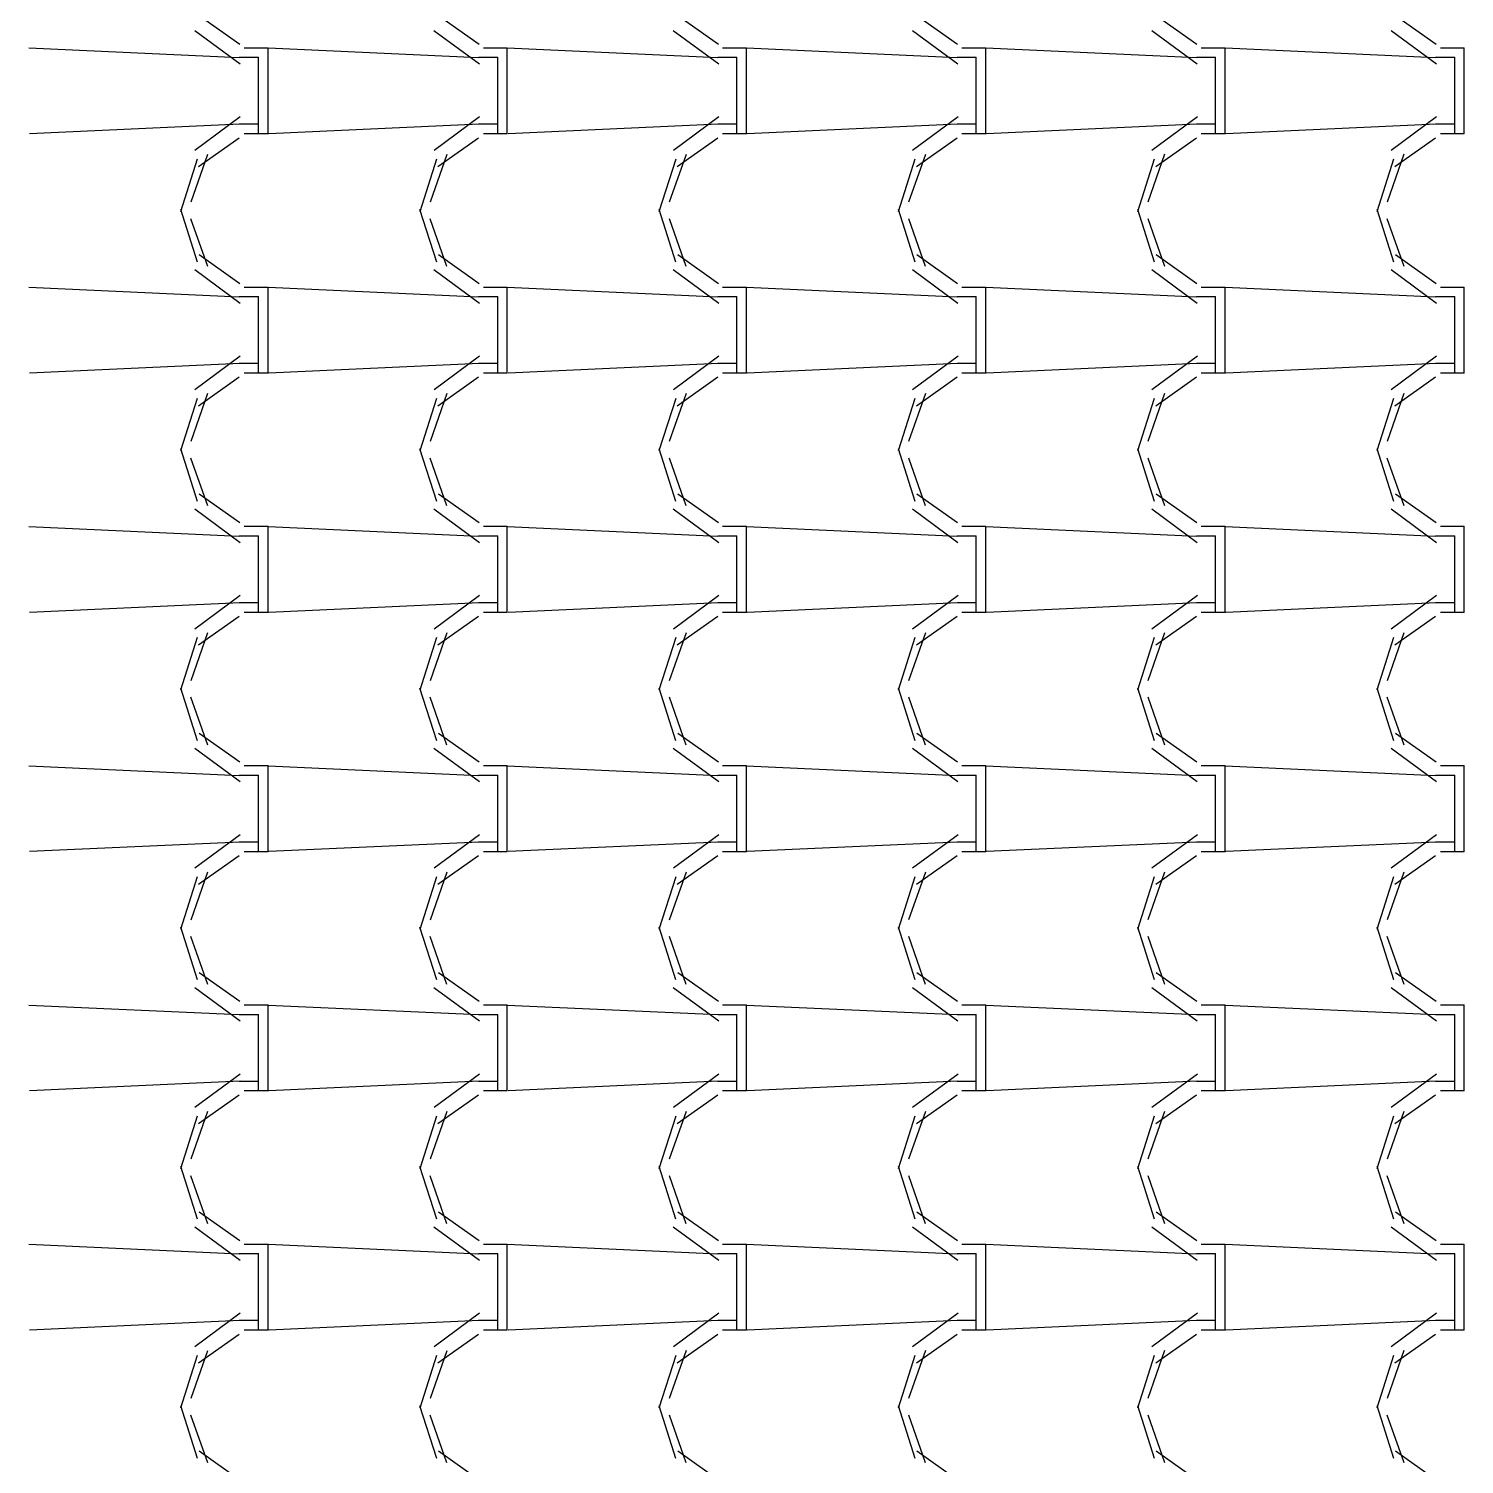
# Model space of a CAD drawing. Header units: millimetres. Extents: x -336 to -33, y -135 to 770.
# Drawn here: x -176.752 to -174.952, y 741.612 to 743.412 of the extents above; entities that cross this region are included whole.
import ezdxf

# ---------------------------------------------------------------- set-up
doc = ezdxf.new("R2010")
doc.units = ezdxf.units.MM
doc.header["$LTSCALE"] = 50
doc.header["$MEASUREMENT"] = 0
doc.layers.add('-HIDRO', color=8, linetype='CONTINUOUS')

msp = doc.modelspace()

# ---------------------------------------------------------------- linework, layer by layer
at = {"layer": '-HIDRO', "linetype": 'Continuous'}
for p, q in [((-176.538, 743.4291), (-176.487, 743.3931)), ((-176.238, 743.4291), (-176.187, 743.3931)), ((-175.938, 743.4291), (-175.887, 743.3931)), ((-175.638, 743.4291), (-175.587, 743.3931)), ((-175.338, 743.4291), (-175.287, 743.3931)), ((-175.038, 743.4291), (-174.987, 743.3931)), ((-176.5436, 743.4103), (-176.4866, 743.3683)), ((-176.2436, 743.4103), (-176.1866, 743.3683)), ((-175.9436, 743.4103), (-175.8866, 743.3683)), ((-175.6436, 743.4103), (-175.5866, 743.3683)), ((-175.3436, 743.4103), (-175.2866, 743.3683)), ((-175.0436, 743.4103), (-174.9866, 743.3683)), ((-176.4877, 743.3758), (-176.7517, 743.3878)), ((-176.4817, 743.3885), (-176.4517, 743.3885)), ((-176.4517, 743.2925), (-176.4517, 743.3885)), ((-176.1877, 743.3758), (-176.4517, 743.3878)), ((-176.1817, 743.3885), (-176.1517, 743.3885)), ((-176.1517, 743.2925), (-176.1517, 743.3885)), ((-175.8877, 743.3758), (-176.1517, 743.3878)), ((-175.8817, 743.3885), (-175.8517, 743.3885)), ((-175.8517, 743.2925), (-175.8517, 743.3885)), ((-175.5877, 743.3758), (-175.8517, 743.3878)), ((-175.5817, 743.3885), (-175.5517, 743.3885)), ((-175.5517, 743.2925), (-175.5517, 743.3885)), ((-175.2877, 743.3758), (-175.5517, 743.3878)), ((-175.2817, 743.3885), (-175.2517, 743.3885)), ((-175.2517, 743.2925), (-175.2517, 743.3885)), ((-174.9877, 743.3758), (-175.2517, 743.3878)), ((-174.9817, 743.3885), (-174.9517, 743.3885)), ((-174.9517, 743.2925), (-174.9517, 743.3885)), ((-176.4877, 743.3765), (-176.4637, 743.3765)), ((-176.4637, 743.2925), (-176.4637, 743.3765)), ((-176.1877, 743.3765), (-176.1637, 743.3765)), ((-176.1637, 743.2925), (-176.1637, 743.3765)), ((-175.8877, 743.3765), (-175.8637, 743.3765)), ((-175.8637, 743.2925), (-175.8637, 743.3765)), ((-175.5877, 743.3765), (-175.5637, 743.3765)), ((-175.5637, 743.2925), (-175.5637, 743.3765)), ((-175.2877, 743.3765), (-175.2637, 743.3765)), ((-175.2637, 743.2925), (-175.2637, 743.3765)), ((-174.9877, 743.3765), (-174.9637, 743.3765)), ((-174.9637, 743.2925), (-174.9637, 743.3765)), ((-176.4867, 743.2926), (-176.7507, 743.2806)), ((-176.4864, 743.3017), (-176.5434, 743.2597)), ((-176.4637, 743.2925), (-176.4877, 743.2925)), ((-176.4637, 743.2805), (-176.4637, 743.2925)), ((-176.4517, 743.2805), (-176.4517, 743.2925)), ((-176.1867, 743.2926), (-176.4507, 743.2806)), ((-176.1864, 743.3017), (-176.2434, 743.2597)), ((-176.1637, 743.2925), (-176.1877, 743.2925)), ((-176.1637, 743.2805), (-176.1637, 743.2925)), ((-176.1517, 743.2805), (-176.1517, 743.2925)), ((-175.8867, 743.2926), (-176.1507, 743.2806)), ((-175.8864, 743.3017), (-175.9434, 743.2597)), ((-175.8637, 743.2925), (-175.8877, 743.2925)), ((-175.8637, 743.2805), (-175.8637, 743.2925)), ((-175.8517, 743.2805), (-175.8517, 743.2925)), ((-175.5867, 743.2926), (-175.8507, 743.2806)), ((-175.5864, 743.3017), (-175.6434, 743.2597)), ((-175.5637, 743.2925), (-175.5877, 743.2925)), ((-175.5637, 743.2805), (-175.5637, 743.2925)), ((-175.5517, 743.2805), (-175.5517, 743.2925)), ((-175.2867, 743.2926), (-175.5507, 743.2806)), ((-175.2864, 743.3017), (-175.3434, 743.2597)), ((-175.2637, 743.2925), (-175.2877, 743.2925)), ((-175.2637, 743.2805), (-175.2637, 743.2925)), ((-175.2517, 743.2805), (-175.2517, 743.2925)), ((-174.9867, 743.2926), (-175.2507, 743.2806)), ((-174.9864, 743.3017), (-175.0434, 743.2597)), ((-174.9637, 743.2925), (-174.9877, 743.2925)), ((-174.9637, 743.2805), (-174.9637, 743.2925)), ((-174.9517, 743.2805), (-174.9517, 743.2925)), ((-176.4877, 743.2753), (-176.5387, 743.2393)), ((-176.4517, 743.2805), (-176.4817, 743.2805)), ((-176.1877, 743.2753), (-176.2387, 743.2393)), ((-176.1517, 743.2805), (-176.1817, 743.2805)), ((-175.8877, 743.2753), (-175.9387, 743.2393)), ((-175.8517, 743.2805), (-175.8817, 743.2805)), ((-175.5877, 743.2753), (-175.6387, 743.2393)), ((-175.5517, 743.2805), (-175.5817, 743.2805)), ((-175.2877, 743.2753), (-175.3387, 743.2393)), ((-175.2517, 743.2805), (-175.2817, 743.2805)), ((-174.9877, 743.2753), (-175.0387, 743.2393)), ((-174.9517, 743.2805), (-174.9817, 743.2805)), ((-176.5275, 743.2548), (-176.5485, 743.1948)), ((-176.2275, 743.2548), (-176.2485, 743.1948)), ((-175.9275, 743.2548), (-175.9485, 743.1948)), ((-175.6275, 743.2548), (-175.6485, 743.1948)), ((-175.3275, 743.2549), (-175.3485, 743.1949)), ((-175.0275, 743.2549), (-175.0485, 743.1949)), ((-176.5405, 743.2489), (-176.5615, 743.1829)), ((-176.2405, 743.2489), (-176.2615, 743.1829)), ((-175.9405, 743.2489), (-175.9615, 743.1829)), ((-175.6405, 743.2489), (-175.6615, 743.1829)), ((-175.3405, 743.2489), (-175.3615, 743.1829)), ((-175.0405, 743.2489), (-175.0615, 743.1829)), ((-176.5616, 743.1861), (-176.5406, 743.1201)), ((-176.2616, 743.1861), (-176.2406, 743.1201)), ((-175.9616, 743.1861), (-175.9406, 743.1201)), ((-175.6616, 743.1861), (-175.6406, 743.1201)), ((-175.3616, 743.1861), (-175.3406, 743.1201)), ((-175.0616, 743.1861), (-175.0406, 743.1201)), ((-176.5487, 743.1745), (-176.5277, 743.1145)), ((-176.2487, 743.1745), (-176.2277, 743.1145)), ((-175.9487, 743.1745), (-175.9277, 743.1145)), ((-175.6487, 743.1745), (-175.6277, 743.1145)), ((-175.3487, 743.1745), (-175.3277, 743.1145)), ((-175.0487, 743.1745), (-175.0277, 743.1145)), ((-176.538, 743.1291), (-176.487, 743.0931)), ((-176.238, 743.1291), (-176.187, 743.0931)), ((-175.938, 743.1291), (-175.887, 743.0931)), ((-175.638, 743.1291), (-175.587, 743.0931)), ((-175.338, 743.1291), (-175.287, 743.0931)), ((-175.038, 743.1291), (-174.987, 743.0931)), ((-176.5436, 743.1103), (-176.4866, 743.0683)), ((-176.2436, 743.1103), (-176.1866, 743.0683)), ((-175.9436, 743.1103), (-175.8866, 743.0683)), ((-175.6436, 743.1103), (-175.5866, 743.0683)), ((-175.3436, 743.1103), (-175.2866, 743.0683)), ((-175.0436, 743.1103), (-174.9866, 743.0683)), ((-176.4877, 743.0758), (-176.7517, 743.0878)), ((-176.4877, 743.0765), (-176.4637, 743.0765)), ((-176.4817, 743.0885), (-176.4517, 743.0885)), ((-176.4637, 742.9925), (-176.4637, 743.0765)), ((-176.4517, 742.9925), (-176.4517, 743.0885)), ((-176.1877, 743.0758), (-176.4517, 743.0878)), ((-176.1877, 743.0765), (-176.1637, 743.0765)), ((-176.1817, 743.0885), (-176.1517, 743.0885)), ((-176.1637, 742.9925), (-176.1637, 743.0765)), ((-176.1517, 742.9925), (-176.1517, 743.0885)), ((-175.8877, 743.0758), (-176.1517, 743.0878)), ((-175.8877, 743.0765), (-175.8637, 743.0765)), ((-175.8817, 743.0885), (-175.8517, 743.0885)), ((-175.8637, 742.9925), (-175.8637, 743.0765)), ((-175.8517, 742.9925), (-175.8517, 743.0885)), ((-175.5877, 743.0758), (-175.8517, 743.0878)), ((-175.5877, 743.0765), (-175.5637, 743.0765)), ((-175.5817, 743.0885), (-175.5517, 743.0885)), ((-175.5637, 742.9925), (-175.5637, 743.0765)), ((-175.5517, 742.9925), (-175.5517, 743.0885)), ((-175.2877, 743.0758), (-175.5517, 743.0878)), ((-175.2877, 743.0765), (-175.2637, 743.0765)), ((-175.2817, 743.0885), (-175.2517, 743.0885)), ((-175.2637, 742.9925), (-175.2637, 743.0765)), ((-175.2517, 742.9925), (-175.2517, 743.0885)), ((-174.9877, 743.0758), (-175.2517, 743.0878)), ((-174.9877, 743.0765), (-174.9637, 743.0765)), ((-174.9817, 743.0885), (-174.9517, 743.0885)), ((-174.9637, 742.9925), (-174.9637, 743.0765)), ((-174.9517, 742.9925), (-174.9517, 743.0885)), ((-176.4864, 743.0017), (-176.5434, 742.9597)), ((-176.1864, 743.0017), (-176.2434, 742.9597)), ((-175.8864, 743.0017), (-175.9434, 742.9597)), ((-175.5864, 743.0017), (-175.6434, 742.9597)), ((-175.2864, 743.0017), (-175.3434, 742.9597)), ((-174.9864, 743.0017), (-175.0434, 742.9597)), ((-176.4867, 742.9926), (-176.7507, 742.9806)), ((-176.4637, 742.9925), (-176.4877, 742.9925)), ((-176.4637, 742.9805), (-176.4637, 742.9925)), ((-176.4517, 742.9805), (-176.4517, 742.9925)), ((-176.1867, 742.9926), (-176.4507, 742.9806)), ((-176.1637, 742.9925), (-176.1877, 742.9925)), ((-176.1637, 742.9805), (-176.1637, 742.9925)), ((-176.1517, 742.9805), (-176.1517, 742.9925)), ((-175.8867, 742.9926), (-176.1507, 742.9806)), ((-175.8637, 742.9925), (-175.8877, 742.9925)), ((-175.8637, 742.9805), (-175.8637, 742.9925)), ((-175.8517, 742.9805), (-175.8517, 742.9925)), ((-175.5867, 742.9926), (-175.8507, 742.9806)), ((-175.5637, 742.9925), (-175.5877, 742.9925)), ((-175.5637, 742.9805), (-175.5637, 742.9925)), ((-175.5517, 742.9805), (-175.5517, 742.9925)), ((-175.2867, 742.9926), (-175.5507, 742.9806)), ((-175.2637, 742.9925), (-175.2877, 742.9925)), ((-175.2637, 742.9805), (-175.2637, 742.9925)), ((-175.2517, 742.9805), (-175.2517, 742.9925)), ((-174.9867, 742.9926), (-175.2507, 742.9806)), ((-174.9637, 742.9925), (-174.9877, 742.9925)), ((-174.9637, 742.9805), (-174.9637, 742.9925)), ((-174.9517, 742.9805), (-174.9517, 742.9925)), ((-176.4877, 742.9753), (-176.5387, 742.9393)), ((-176.4517, 742.9805), (-176.4817, 742.9805)), ((-176.1877, 742.9753), (-176.2387, 742.9393)), ((-176.1517, 742.9805), (-176.1817, 742.9805)), ((-175.8877, 742.9753), (-175.9387, 742.9393)), ((-175.8517, 742.9805), (-175.8817, 742.9805)), ((-175.5877, 742.9753), (-175.6387, 742.9393)), ((-175.5517, 742.9805), (-175.5817, 742.9805)), ((-175.2877, 742.9753), (-175.3387, 742.9393)), ((-175.2517, 742.9805), (-175.2817, 742.9805)), ((-174.9877, 742.9753), (-175.0387, 742.9393)), ((-174.9517, 742.9805), (-174.9817, 742.9805)), ((-176.5405, 742.9489), (-176.5615, 742.8829)), ((-176.5275, 742.9548), (-176.5485, 742.8948)), ((-176.2405, 742.9489), (-176.2615, 742.8829)), ((-176.2275, 742.9548), (-176.2485, 742.8948)), ((-175.9405, 742.9489), (-175.9615, 742.8829)), ((-175.9275, 742.9548), (-175.9485, 742.8948)), ((-175.6405, 742.9489), (-175.6615, 742.8829)), ((-175.6275, 742.9548), (-175.6485, 742.8948)), ((-175.3405, 742.9489), (-175.3615, 742.8829)), ((-175.3275, 742.9549), (-175.3485, 742.8949)), ((-175.0405, 742.9489), (-175.0615, 742.8829)), ((-175.0275, 742.9549), (-175.0485, 742.8949)), ((-176.5616, 742.8861), (-176.5406, 742.8201)), ((-176.5487, 742.8745), (-176.5277, 742.8145)), ((-176.2616, 742.8861), (-176.2406, 742.8201)), ((-176.2487, 742.8745), (-176.2277, 742.8145)), ((-175.9616, 742.8861), (-175.9406, 742.8201)), ((-175.9487, 742.8745), (-175.9277, 742.8145)), ((-175.6616, 742.8861), (-175.6406, 742.8201)), ((-175.6487, 742.8745), (-175.6277, 742.8145)), ((-175.3616, 742.8861), (-175.3406, 742.8201)), ((-175.3487, 742.8745), (-175.3277, 742.8145)), ((-175.0616, 742.8861), (-175.0406, 742.8201)), ((-175.0487, 742.8745), (-175.0277, 742.8145)), ((-176.538, 742.8291), (-176.487, 742.7931)), ((-176.238, 742.8291), (-176.187, 742.7931)), ((-175.938, 742.8291), (-175.887, 742.7931)), ((-175.638, 742.8291), (-175.587, 742.7931)), ((-175.338, 742.8291), (-175.287, 742.7931)), ((-175.038, 742.8291), (-174.987, 742.7931)), ((-176.5436, 742.8103), (-176.4866, 742.7683)), ((-176.2436, 742.8103), (-176.1866, 742.7683)), ((-175.9436, 742.8103), (-175.8866, 742.7683)), ((-175.6436, 742.8103), (-175.5866, 742.7683)), ((-175.3436, 742.8103), (-175.2866, 742.7683)), ((-175.0436, 742.8103), (-174.9866, 742.7683)), ((-176.4877, 742.7758), (-176.7517, 742.7878)), ((-176.4817, 742.7885), (-176.4517, 742.7885)), ((-176.4517, 742.6925), (-176.4517, 742.7885)), ((-176.1877, 742.7758), (-176.4517, 742.7878)), ((-176.1817, 742.7885), (-176.1517, 742.7885)), ((-176.1517, 742.6925), (-176.1517, 742.7885)), ((-175.8877, 742.7758), (-176.1517, 742.7878)), ((-175.8817, 742.7885), (-175.8517, 742.7885)), ((-175.8517, 742.6925), (-175.8517, 742.7885)), ((-175.5877, 742.7758), (-175.8517, 742.7878)), ((-175.5817, 742.7885), (-175.5517, 742.7885)), ((-175.5517, 742.6925), (-175.5517, 742.7885)), ((-175.2877, 742.7758), (-175.5517, 742.7878)), ((-175.2817, 742.7885), (-175.2517, 742.7885)), ((-175.2517, 742.6925), (-175.2517, 742.7885)), ((-174.9877, 742.7758), (-175.2517, 742.7878)), ((-174.9817, 742.7885), (-174.9517, 742.7885)), ((-174.9517, 742.6925), (-174.9517, 742.7885)), ((-176.4877, 742.7765), (-176.4637, 742.7765)), ((-176.4637, 742.6925), (-176.4637, 742.7765)), ((-176.1877, 742.7765), (-176.1637, 742.7765)), ((-176.1637, 742.6925), (-176.1637, 742.7765)), ((-175.8877, 742.7765), (-175.8637, 742.7765)), ((-175.8637, 742.6925), (-175.8637, 742.7765)), ((-175.5877, 742.7765), (-175.5637, 742.7765)), ((-175.5637, 742.6925), (-175.5637, 742.7765)), ((-175.2877, 742.7765), (-175.2637, 742.7765)), ((-175.2637, 742.6925), (-175.2637, 742.7765)), ((-174.9877, 742.7765), (-174.9637, 742.7765)), ((-174.9637, 742.6925), (-174.9637, 742.7765)), ((-176.4864, 742.7017), (-176.5434, 742.6597)), ((-176.1864, 742.7017), (-176.2434, 742.6597)), ((-175.8864, 742.7017), (-175.9434, 742.6597)), ((-175.5864, 742.7017), (-175.6434, 742.6597)), ((-175.2864, 742.7017), (-175.3434, 742.6597)), ((-174.9864, 742.7017), (-175.0434, 742.6597)), ((-176.4867, 742.6926), (-176.7507, 742.6806)), ((-176.4637, 742.6925), (-176.4877, 742.6925)), ((-176.4517, 742.6805), (-176.4817, 742.6805)), ((-176.4637, 742.6805), (-176.4637, 742.6925)), ((-176.4517, 742.6805), (-176.4517, 742.6925)), ((-176.1867, 742.6926), (-176.4507, 742.6806)), ((-176.1637, 742.6925), (-176.1877, 742.6925)), ((-176.1517, 742.6805), (-176.1817, 742.6805)), ((-176.1637, 742.6805), (-176.1637, 742.6925)), ((-176.1517, 742.6805), (-176.1517, 742.6925)), ((-175.8867, 742.6926), (-176.1507, 742.6806)), ((-175.8637, 742.6925), (-175.8877, 742.6925)), ((-175.8517, 742.6805), (-175.8817, 742.6805)), ((-175.8637, 742.6805), (-175.8637, 742.6925)), ((-175.8517, 742.6805), (-175.8517, 742.6925)), ((-175.5867, 742.6926), (-175.8507, 742.6806)), ((-175.5637, 742.6925), (-175.5877, 742.6925)), ((-175.5517, 742.6805), (-175.5817, 742.6805)), ((-175.5637, 742.6805), (-175.5637, 742.6925)), ((-175.5517, 742.6805), (-175.5517, 742.6925)), ((-175.2867, 742.6926), (-175.5507, 742.6806)), ((-175.2637, 742.6925), (-175.2877, 742.6925)), ((-175.2517, 742.6805), (-175.2817, 742.6805)), ((-175.2637, 742.6805), (-175.2637, 742.6925)), ((-175.2517, 742.6805), (-175.2517, 742.6925)), ((-174.9867, 742.6926), (-175.2507, 742.6806)), ((-174.9637, 742.6925), (-174.9877, 742.6925)), ((-174.9517, 742.6805), (-174.9817, 742.6805)), ((-174.9637, 742.6805), (-174.9637, 742.6925)), ((-174.9517, 742.6805), (-174.9517, 742.6925)), ((-176.4877, 742.6753), (-176.5387, 742.6393)), ((-176.1877, 742.6753), (-176.2387, 742.6393)), ((-175.8877, 742.6753), (-175.9387, 742.6393)), ((-175.5877, 742.6753), (-175.6387, 742.6393)), ((-175.2877, 742.6753), (-175.3387, 742.6393)), ((-174.9877, 742.6753), (-175.0387, 742.6393)), ((-176.5405, 742.6489), (-176.5615, 742.5829)), ((-176.5275, 742.6548), (-176.5485, 742.5948)), ((-176.2405, 742.6489), (-176.2615, 742.5829)), ((-176.2275, 742.6548), (-176.2485, 742.5948)), ((-175.9405, 742.6489), (-175.9615, 742.5829)), ((-175.9275, 742.6548), (-175.9485, 742.5948)), ((-175.6405, 742.6489), (-175.6615, 742.5829)), ((-175.6275, 742.6549), (-175.6485, 742.5949)), ((-175.3405, 742.6489), (-175.3615, 742.5829)), ((-175.3275, 742.6549), (-175.3485, 742.5949)), ((-175.0405, 742.6489), (-175.0615, 742.5829)), ((-175.0275, 742.6549), (-175.0485, 742.5949)), ((-176.5616, 742.5861), (-176.5406, 742.5201)), ((-176.2616, 742.5861), (-176.2406, 742.5201)), ((-175.9616, 742.5861), (-175.9406, 742.5201)), ((-175.6616, 742.5861), (-175.6406, 742.5201)), ((-175.3616, 742.5861), (-175.3406, 742.5201)), ((-175.0616, 742.5861), (-175.0406, 742.5201)), ((-176.5487, 742.5745), (-176.5277, 742.5145)), ((-176.2487, 742.5745), (-176.2277, 742.5145)), ((-175.9487, 742.5745), (-175.9277, 742.5145)), ((-175.6487, 742.5745), (-175.6277, 742.5145)), ((-175.3487, 742.5745), (-175.3277, 742.5145)), ((-175.0487, 742.5745), (-175.0277, 742.5145)), ((-176.538, 742.5291), (-176.487, 742.4931)), ((-176.238, 742.5291), (-176.187, 742.4931)), ((-175.938, 742.5291), (-175.887, 742.4931)), ((-175.638, 742.5291), (-175.587, 742.4931)), ((-175.338, 742.5291), (-175.287, 742.4931)), ((-175.038, 742.5291), (-174.987, 742.4931)), ((-176.5436, 742.5103), (-176.4866, 742.4683)), ((-176.2436, 742.5103), (-176.1866, 742.4683)), ((-175.9436, 742.5103), (-175.8866, 742.4683)), ((-175.6436, 742.5103), (-175.5866, 742.4683)), ((-175.3436, 742.5103), (-175.2866, 742.4683)), ((-175.0436, 742.5103), (-174.9866, 742.4683)), ((-176.4877, 742.4758), (-176.7517, 742.4878)), ((-176.4817, 742.4885), (-176.4517, 742.4885)), ((-176.4517, 742.3925), (-176.4517, 742.4885)), ((-176.1877, 742.4758), (-176.4517, 742.4878)), ((-176.1817, 742.4885), (-176.1517, 742.4885)), ((-176.1517, 742.3925), (-176.1517, 742.4885)), ((-175.8877, 742.4758), (-176.1517, 742.4878)), ((-175.8817, 742.4885), (-175.8517, 742.4885)), ((-175.8517, 742.3925), (-175.8517, 742.4885)), ((-175.5877, 742.4758), (-175.8517, 742.4878)), ((-175.5817, 742.4885), (-175.5517, 742.4885)), ((-175.5517, 742.3925), (-175.5517, 742.4885)), ((-175.2877, 742.4758), (-175.5517, 742.4878)), ((-175.2817, 742.4885), (-175.2517, 742.4885)), ((-175.2517, 742.3925), (-175.2517, 742.4885)), ((-174.9877, 742.4758), (-175.2517, 742.4878)), ((-174.9817, 742.4885), (-174.9517, 742.4885)), ((-174.9517, 742.3925), (-174.9517, 742.4885)), ((-176.4877, 742.4765), (-176.4637, 742.4765)), ((-176.4637, 742.3925), (-176.4637, 742.4765)), ((-176.1877, 742.4765), (-176.1637, 742.4765)), ((-176.1637, 742.3925), (-176.1637, 742.4765)), ((-175.8877, 742.4765), (-175.8637, 742.4765)), ((-175.8637, 742.3925), (-175.8637, 742.4765)), ((-175.5877, 742.4765), (-175.5637, 742.4765)), ((-175.5637, 742.3925), (-175.5637, 742.4765)), ((-175.2877, 742.4765), (-175.2637, 742.4765)), ((-175.2637, 742.3925), (-175.2637, 742.4765)), ((-174.9877, 742.4765), (-174.9637, 742.4765)), ((-174.9637, 742.3925), (-174.9637, 742.4765)), ((-176.4867, 742.3926), (-176.7507, 742.3806)), ((-176.4864, 742.4017), (-176.5434, 742.3597)), ((-176.4637, 742.3925), (-176.4877, 742.3925)), ((-176.4637, 742.3805), (-176.4637, 742.3925)), ((-176.4517, 742.3805), (-176.4517, 742.3925)), ((-176.1867, 742.3926), (-176.4507, 742.3806)), ((-176.1864, 742.4017), (-176.2434, 742.3597)), ((-176.1637, 742.3925), (-176.1877, 742.3925)), ((-176.1637, 742.3805), (-176.1637, 742.3925)), ((-176.1517, 742.3805), (-176.1517, 742.3925)), ((-175.8867, 742.3926), (-176.1507, 742.3806)), ((-175.8864, 742.4017), (-175.9434, 742.3597)), ((-175.8637, 742.3925), (-175.8877, 742.3925)), ((-175.8637, 742.3805), (-175.8637, 742.3925)), ((-175.8517, 742.3805), (-175.8517, 742.3925)), ((-175.5867, 742.3926), (-175.8507, 742.3806)), ((-175.5864, 742.4017), (-175.6434, 742.3597)), ((-175.5637, 742.3925), (-175.5877, 742.3925)), ((-175.5637, 742.3805), (-175.5637, 742.3925)), ((-175.5517, 742.3805), (-175.5517, 742.3925)), ((-175.2867, 742.3926), (-175.5507, 742.3806)), ((-175.2864, 742.4017), (-175.3434, 742.3597)), ((-175.2637, 742.3925), (-175.2877, 742.3925)), ((-175.2637, 742.3805), (-175.2637, 742.3925)), ((-175.2517, 742.3805), (-175.2517, 742.3925)), ((-174.9867, 742.3926), (-175.2507, 742.3806)), ((-174.9864, 742.4017), (-175.0434, 742.3597)), ((-174.9637, 742.3925), (-174.9877, 742.3925)), ((-174.9637, 742.3805), (-174.9637, 742.3925)), ((-174.9517, 742.3805), (-174.9517, 742.3925)), ((-176.4877, 742.3753), (-176.5387, 742.3393)), ((-176.4517, 742.3805), (-176.4817, 742.3805)), ((-176.1877, 742.3753), (-176.2387, 742.3393)), ((-176.1517, 742.3805), (-176.1817, 742.3805)), ((-175.8877, 742.3753), (-175.9387, 742.3393)), ((-175.8517, 742.3805), (-175.8817, 742.3805)), ((-175.5877, 742.3753), (-175.6387, 742.3393)), ((-175.5517, 742.3805), (-175.5817, 742.3805)), ((-175.2877, 742.3753), (-175.3387, 742.3393)), ((-175.2517, 742.3805), (-175.2817, 742.3805)), ((-174.9877, 742.3753), (-175.0387, 742.3393)), ((-174.9517, 742.3805), (-174.9817, 742.3805)), ((-176.5275, 742.3548), (-176.5485, 742.2948)), ((-176.2275, 742.3548), (-176.2485, 742.2948)), ((-175.9275, 742.3548), (-175.9485, 742.2948)), ((-175.6275, 742.3549), (-175.6485, 742.2949)), ((-175.3275, 742.3549), (-175.3485, 742.2949)), ((-175.0275, 742.3549), (-175.0485, 742.2949)), ((-176.5405, 742.3489), (-176.5615, 742.2829)), ((-176.2405, 742.3489), (-176.2615, 742.2829)), ((-175.9405, 742.3489), (-175.9615, 742.2829)), ((-175.6405, 742.3489), (-175.6615, 742.2829)), ((-175.3405, 742.3489), (-175.3615, 742.2829)), ((-175.0405, 742.3489), (-175.0615, 742.2829)), ((-176.5616, 742.2861), (-176.5406, 742.2201)), ((-176.2616, 742.2861), (-176.2406, 742.2201)), ((-175.9616, 742.2861), (-175.9406, 742.2201)), ((-175.6616, 742.2861), (-175.6406, 742.2201)), ((-175.3616, 742.2861), (-175.3406, 742.2201)), ((-175.0616, 742.2861), (-175.0406, 742.2201)), ((-176.5487, 742.2745), (-176.5277, 742.2145)), ((-176.2487, 742.2745), (-176.2277, 742.2145)), ((-175.9487, 742.2745), (-175.9277, 742.2145)), ((-175.6487, 742.2745), (-175.6277, 742.2145)), ((-175.3487, 742.2745), (-175.3277, 742.2145)), ((-175.0487, 742.2745), (-175.0277, 742.2145)), ((-176.538, 742.2291), (-176.487, 742.1931)), ((-176.238, 742.2291), (-176.187, 742.1931)), ((-175.938, 742.2291), (-175.887, 742.1931)), ((-175.638, 742.2291), (-175.587, 742.1931)), ((-175.338, 742.2291), (-175.287, 742.1931)), ((-175.038, 742.2291), (-174.987, 742.1931)), ((-176.5436, 742.2103), (-176.4866, 742.1683)), ((-176.2436, 742.2103), (-176.1866, 742.1683)), ((-175.9436, 742.2103), (-175.8866, 742.1683)), ((-175.6436, 742.2103), (-175.5866, 742.1683)), ((-175.3436, 742.2103), (-175.2866, 742.1683)), ((-175.0436, 742.2103), (-174.9866, 742.1683)), ((-176.4877, 742.1758), (-176.7517, 742.1878)), ((-176.4877, 742.1765), (-176.4637, 742.1765)), ((-176.4817, 742.1885), (-176.4517, 742.1885)), ((-176.4637, 742.0925), (-176.4637, 742.1765)), ((-176.4517, 742.0925), (-176.4517, 742.1885)), ((-176.1877, 742.1758), (-176.4517, 742.1878)), ((-176.1877, 742.1765), (-176.1637, 742.1765)), ((-176.1817, 742.1885), (-176.1517, 742.1885)), ((-176.1637, 742.0925), (-176.1637, 742.1765)), ((-176.1517, 742.0925), (-176.1517, 742.1885)), ((-175.8877, 742.1758), (-176.1517, 742.1878)), ((-175.8877, 742.1765), (-175.8637, 742.1765)), ((-175.8817, 742.1885), (-175.8517, 742.1885)), ((-175.8637, 742.0925), (-175.8637, 742.1765)), ((-175.8517, 742.0925), (-175.8517, 742.1885)), ((-175.5877, 742.1758), (-175.8517, 742.1878)), ((-175.5877, 742.1765), (-175.5637, 742.1765)), ((-175.5817, 742.1885), (-175.5517, 742.1885)), ((-175.5637, 742.0925), (-175.5637, 742.1765)), ((-175.5517, 742.0925), (-175.5517, 742.1885)), ((-175.2877, 742.1758), (-175.5517, 742.1878)), ((-175.2877, 742.1765), (-175.2637, 742.1765)), ((-175.2817, 742.1885), (-175.2517, 742.1885)), ((-175.2637, 742.0925), (-175.2637, 742.1765)), ((-175.2517, 742.0925), (-175.2517, 742.1885)), ((-174.9877, 742.1758), (-175.2517, 742.1878)), ((-174.9877, 742.1765), (-174.9637, 742.1765)), ((-174.9817, 742.1885), (-174.9517, 742.1885)), ((-174.9637, 742.0925), (-174.9637, 742.1765)), ((-174.9517, 742.0925), (-174.9517, 742.1885)), ((-176.4864, 742.1017), (-176.5434, 742.0597)), ((-176.1864, 742.1017), (-176.2434, 742.0597)), ((-175.8864, 742.1017), (-175.9434, 742.0597)), ((-175.5864, 742.1017), (-175.6434, 742.0597)), ((-175.2864, 742.1017), (-175.3434, 742.0597)), ((-174.9864, 742.1017), (-175.0434, 742.0597)), ((-176.4867, 742.0926), (-176.7507, 742.0806)), ((-176.4637, 742.0925), (-176.4877, 742.0925)), ((-176.4637, 742.0805), (-176.4637, 742.0925)), ((-176.4517, 742.0805), (-176.4517, 742.0925)), ((-176.1867, 742.0926), (-176.4507, 742.0806)), ((-176.1637, 742.0925), (-176.1877, 742.0925)), ((-176.1637, 742.0805), (-176.1637, 742.0925)), ((-176.1517, 742.0805), (-176.1517, 742.0925)), ((-175.8867, 742.0926), (-176.1507, 742.0806)), ((-175.8637, 742.0925), (-175.8877, 742.0925)), ((-175.8637, 742.0805), (-175.8637, 742.0925)), ((-175.8517, 742.0805), (-175.8517, 742.0925)), ((-175.5867, 742.0926), (-175.8507, 742.0806)), ((-175.5637, 742.0925), (-175.5877, 742.0925)), ((-175.5637, 742.0805), (-175.5637, 742.0925)), ((-175.5517, 742.0805), (-175.5517, 742.0925)), ((-175.2867, 742.0926), (-175.5507, 742.0806)), ((-175.2637, 742.0925), (-175.2877, 742.0925)), ((-175.2637, 742.0805), (-175.2637, 742.0925)), ((-175.2517, 742.0805), (-175.2517, 742.0925)), ((-174.9867, 742.0926), (-175.2507, 742.0806)), ((-174.9637, 742.0925), (-174.9877, 742.0925)), ((-174.9637, 742.0805), (-174.9637, 742.0925)), ((-174.9517, 742.0805), (-174.9517, 742.0925)), ((-176.4877, 742.0753), (-176.5387, 742.0393)), ((-176.4517, 742.0805), (-176.4817, 742.0805)), ((-176.1877, 742.0753), (-176.2387, 742.0393)), ((-176.1517, 742.0805), (-176.1817, 742.0805)), ((-175.8877, 742.0753), (-175.9387, 742.0393)), ((-175.8517, 742.0805), (-175.8817, 742.0805)), ((-175.5877, 742.0753), (-175.6387, 742.0393)), ((-175.5517, 742.0805), (-175.5817, 742.0805)), ((-175.2877, 742.0753), (-175.3387, 742.0393)), ((-175.2517, 742.0805), (-175.2817, 742.0805)), ((-174.9877, 742.0753), (-175.0387, 742.0393)), ((-174.9517, 742.0805), (-174.9817, 742.0805)), ((-176.5405, 742.0489), (-176.5615, 741.9829)), ((-176.5275, 742.0548), (-176.5485, 741.9948)), ((-176.2405, 742.0489), (-176.2615, 741.9829)), ((-176.2275, 742.0548), (-176.2485, 741.9948)), ((-175.9405, 742.0489), (-175.9615, 741.9829)), ((-175.9275, 742.0548), (-175.9485, 741.9948)), ((-175.6405, 742.0489), (-175.6615, 741.9829)), ((-175.6275, 742.0549), (-175.6485, 741.9949)), ((-175.3405, 742.0489), (-175.3615, 741.9829)), ((-175.3275, 742.0549), (-175.3485, 741.9949)), ((-175.0405, 742.0489), (-175.0615, 741.9829)), ((-175.0275, 742.0549), (-175.0485, 741.9949)), ((-176.5616, 741.9861), (-176.5406, 741.9201)), ((-176.5487, 741.9745), (-176.5277, 741.9145)), ((-176.2616, 741.9861), (-176.2406, 741.9201)), ((-176.2487, 741.9745), (-176.2277, 741.9145)), ((-175.9616, 741.9861), (-175.9406, 741.9201)), ((-175.9487, 741.9745), (-175.9277, 741.9145)), ((-175.6616, 741.9861), (-175.6406, 741.9201)), ((-175.6487, 741.9745), (-175.6277, 741.9145)), ((-175.3616, 741.9861), (-175.3406, 741.9201)), ((-175.3487, 741.9745), (-175.3277, 741.9145)), ((-175.0616, 741.9861), (-175.0406, 741.9201)), ((-175.0487, 741.9745), (-175.0277, 741.9145)), ((-176.538, 741.9291), (-176.487, 741.8931)), ((-176.238, 741.9291), (-176.187, 741.8931)), ((-175.938, 741.9291), (-175.887, 741.8931)), ((-175.638, 741.9291), (-175.587, 741.8931)), ((-175.338, 741.9291), (-175.287, 741.8931)), ((-175.038, 741.9291), (-174.987, 741.8931)), ((-176.5436, 741.9103), (-176.4866, 741.8683)), ((-176.2436, 741.9103), (-176.1866, 741.8683)), ((-175.9436, 741.9103), (-175.8866, 741.8683)), ((-175.6436, 741.9103), (-175.5866, 741.8683)), ((-175.3436, 741.9103), (-175.2866, 741.8683)), ((-175.0436, 741.9103), (-174.9866, 741.8683)), ((-176.4877, 741.8758), (-176.7517, 741.8878)), ((-176.4817, 741.8885), (-176.4517, 741.8885)), ((-176.4517, 741.7925), (-176.4517, 741.8885)), ((-176.1877, 741.8758), (-176.4517, 741.8878)), ((-176.1817, 741.8885), (-176.1517, 741.8885)), ((-176.1517, 741.7925), (-176.1517, 741.8885)), ((-175.8877, 741.8758), (-176.1517, 741.8878)), ((-175.8817, 741.8885), (-175.8517, 741.8885)), ((-175.8517, 741.7925), (-175.8517, 741.8885)), ((-175.5877, 741.8758), (-175.8517, 741.8878)), ((-175.5817, 741.8885), (-175.5517, 741.8885)), ((-175.5517, 741.7925), (-175.5517, 741.8885)), ((-175.2877, 741.8758), (-175.5517, 741.8878)), ((-175.2817, 741.8885), (-175.2517, 741.8885)), ((-175.2517, 741.7925), (-175.2517, 741.8885)), ((-174.9877, 741.8758), (-175.2517, 741.8878)), ((-174.9817, 741.8885), (-174.9517, 741.8885)), ((-174.9517, 741.7925), (-174.9517, 741.8885)), ((-176.4877, 741.8765), (-176.4637, 741.8765)), ((-176.4637, 741.7925), (-176.4637, 741.8765)), ((-176.1877, 741.8765), (-176.1637, 741.8765)), ((-176.1637, 741.7925), (-176.1637, 741.8765)), ((-175.8877, 741.8765), (-175.8637, 741.8765)), ((-175.8637, 741.7925), (-175.8637, 741.8765)), ((-175.5877, 741.8765), (-175.5637, 741.8765)), ((-175.5637, 741.7925), (-175.5637, 741.8765)), ((-175.2877, 741.8765), (-175.2637, 741.8765)), ((-175.2637, 741.7925), (-175.2637, 741.8765)), ((-174.9877, 741.8765), (-174.9637, 741.8765)), ((-174.9637, 741.7925), (-174.9637, 741.8765)), ((-176.4864, 741.8017), (-176.5434, 741.7597)), ((-176.1864, 741.8017), (-176.2434, 741.7597)), ((-175.8864, 741.8017), (-175.9434, 741.7597)), ((-175.5864, 741.8017), (-175.6434, 741.7597)), ((-175.2864, 741.8017), (-175.3434, 741.7597)), ((-174.9864, 741.8017), (-175.0434, 741.7597)), ((-176.4867, 741.7926), (-176.7507, 741.7806)), ((-176.4637, 741.7925), (-176.4877, 741.7925)), ((-176.4517, 741.7805), (-176.4817, 741.7805)), ((-176.4637, 741.7805), (-176.4637, 741.7925)), ((-176.4517, 741.7805), (-176.4517, 741.7925)), ((-176.1867, 741.7926), (-176.4507, 741.7806)), ((-176.1637, 741.7925), (-176.1877, 741.7925)), ((-176.1517, 741.7805), (-176.1817, 741.7805)), ((-176.1637, 741.7805), (-176.1637, 741.7925)), ((-176.1517, 741.7805), (-176.1517, 741.7925)), ((-175.8867, 741.7926), (-176.1507, 741.7806)), ((-175.8637, 741.7925), (-175.8877, 741.7925)), ((-175.8517, 741.7805), (-175.8817, 741.7805)), ((-175.8637, 741.7805), (-175.8637, 741.7925)), ((-175.8517, 741.7805), (-175.8517, 741.7925)), ((-175.5867, 741.7926), (-175.8507, 741.7806)), ((-175.5637, 741.7925), (-175.5877, 741.7925)), ((-175.5517, 741.7805), (-175.5817, 741.7805)), ((-175.5637, 741.7805), (-175.5637, 741.7925)), ((-175.5517, 741.7805), (-175.5517, 741.7925)), ((-175.2867, 741.7926), (-175.5507, 741.7806)), ((-175.2637, 741.7925), (-175.2877, 741.7925)), ((-175.2517, 741.7805), (-175.2817, 741.7805)), ((-175.2637, 741.7805), (-175.2637, 741.7925)), ((-175.2517, 741.7805), (-175.2517, 741.7925)), ((-174.9867, 741.7926), (-175.2507, 741.7806)), ((-174.9637, 741.7925), (-174.9877, 741.7925)), ((-174.9517, 741.7805), (-174.9817, 741.7805)), ((-174.9637, 741.7805), (-174.9637, 741.7925)), ((-174.9517, 741.7805), (-174.9517, 741.7925)), ((-176.4877, 741.7753), (-176.5387, 741.7393)), ((-176.1877, 741.7753), (-176.2387, 741.7393)), ((-175.8877, 741.7753), (-175.9387, 741.7393)), ((-175.5877, 741.7753), (-175.6387, 741.7393)), ((-175.2877, 741.7753), (-175.3387, 741.7393)), ((-174.9877, 741.7753), (-175.0387, 741.7393)), ((-176.5405, 741.7489), (-176.5615, 741.6829)), ((-176.5275, 741.7548), (-176.5485, 741.6948)), ((-176.2405, 741.7489), (-176.2615, 741.6829)), ((-176.2275, 741.7548), (-176.2485, 741.6948)), ((-175.9405, 741.7489), (-175.9615, 741.6829)), ((-175.9275, 741.7549), (-175.9485, 741.6949)), ((-175.6405, 741.7489), (-175.6615, 741.6829)), ((-175.6275, 741.7549), (-175.6485, 741.6949)), ((-175.3405, 741.7489), (-175.3615, 741.6829)), ((-175.3275, 741.7549), (-175.3485, 741.6949)), ((-175.0405, 741.7489), (-175.0615, 741.6829)), ((-175.0275, 741.7549), (-175.0485, 741.6949)), ((-176.5616, 741.6861), (-176.5406, 741.6201)), ((-176.2616, 741.6861), (-176.2406, 741.6201)), ((-175.9616, 741.6861), (-175.9406, 741.6201)), ((-175.6616, 741.6861), (-175.6406, 741.6201)), ((-175.3616, 741.6861), (-175.3406, 741.6201)), ((-175.0616, 741.6861), (-175.0406, 741.6201)), ((-176.5487, 741.6745), (-176.5277, 741.6145)), ((-176.2487, 741.6745), (-176.2277, 741.6145)), ((-175.9487, 741.6745), (-175.9277, 741.6145)), ((-175.6487, 741.6745), (-175.6277, 741.6145)), ((-175.3487, 741.6745), (-175.3277, 741.6145)), ((-175.0487, 741.6745), (-175.0277, 741.6145)), ((-176.538, 741.6291), (-176.487, 741.5931)), ((-176.238, 741.6291), (-176.187, 741.5931)), ((-175.938, 741.6291), (-175.887, 741.5931)), ((-175.638, 741.6291), (-175.587, 741.5931)), ((-175.338, 741.6291), (-175.287, 741.5931)), ((-175.038, 741.6291), (-174.987, 741.5931))]:
    msp.add_line(p, q, dxfattribs=at)

doc.saveas('drawing.dxf')
